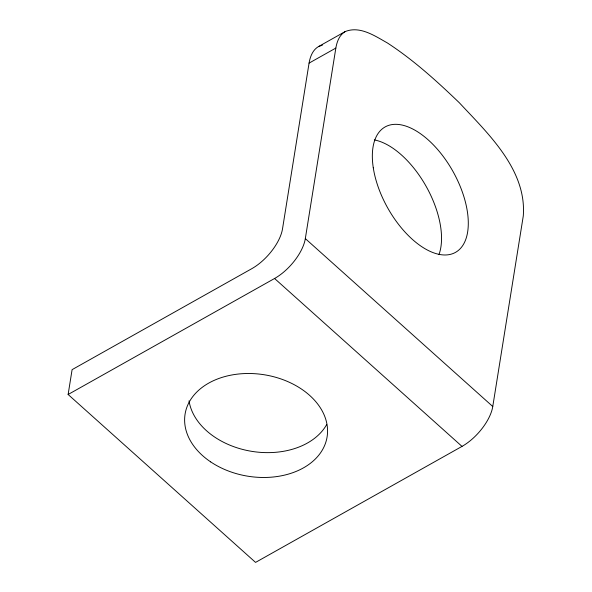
<?xml version="1.0" encoding="UTF-8"?>
<svg xmlns="http://www.w3.org/2000/svg" width="592" height="592" viewBox="0 0 592 592"><rect width="100%" height="100%" fill="white"/><g stroke="black" fill="none" stroke-linecap="round" stroke-linejoin="round"><path stroke-width="0.89" d="M68.124 394.494L72.098 369.652L251.77 268.694A35.957 16.835 -48.1 0 0 282.525 228.808L309.068 63.115C310.156 56.795 312.583 50.046 318.407 46.627L345.18 31.583C359.877 25.574 374.928 35.971 387.323 42.92C413.556 59.999 436.837 81.163 459.362 102.793C488.163 133.748 526.836 169.793 523.284 215.976L492.766 406.504A35.957 16.835 -48.1 0 1 462.004 446.398L255.559 562.4L68.124 394.494L274.57 278.492A35.957 16.835 -48.1 0 0 305.324 238.606L335.842 48.07C336.929 41.743 339.364 35.002 345.18 31.583M309.068 63.115L335.842 48.07M318.407 46.627L322.418 45.118M305.324 238.606L492.766 406.504M274.57 278.492L462.004 446.398M326.717 424.486A71.913 51.378 9.1 0 1 250.83 451.193A71.913 51.378 9.1 0 1 189.033 400.843M374.314 139.912A71.913 37.392 60.7 0 1 426.085 186.258A71.913 37.392 60.7 0 1 438.946 254.656M210.671 461.886A71.913 51.378 9.1 0 0 326.599 439.434A71.913 51.378 9.1 0 0 231.013 375.136A71.913 51.378 9.1 0 0 210.671 461.886M373.278 167.795A71.913 37.392 60.7 0 0 452.066 253.887A71.913 37.392 60.7 0 0 435.653 147.275A71.913 37.392 60.7 0 0 373.278 167.795"/></g></svg>
